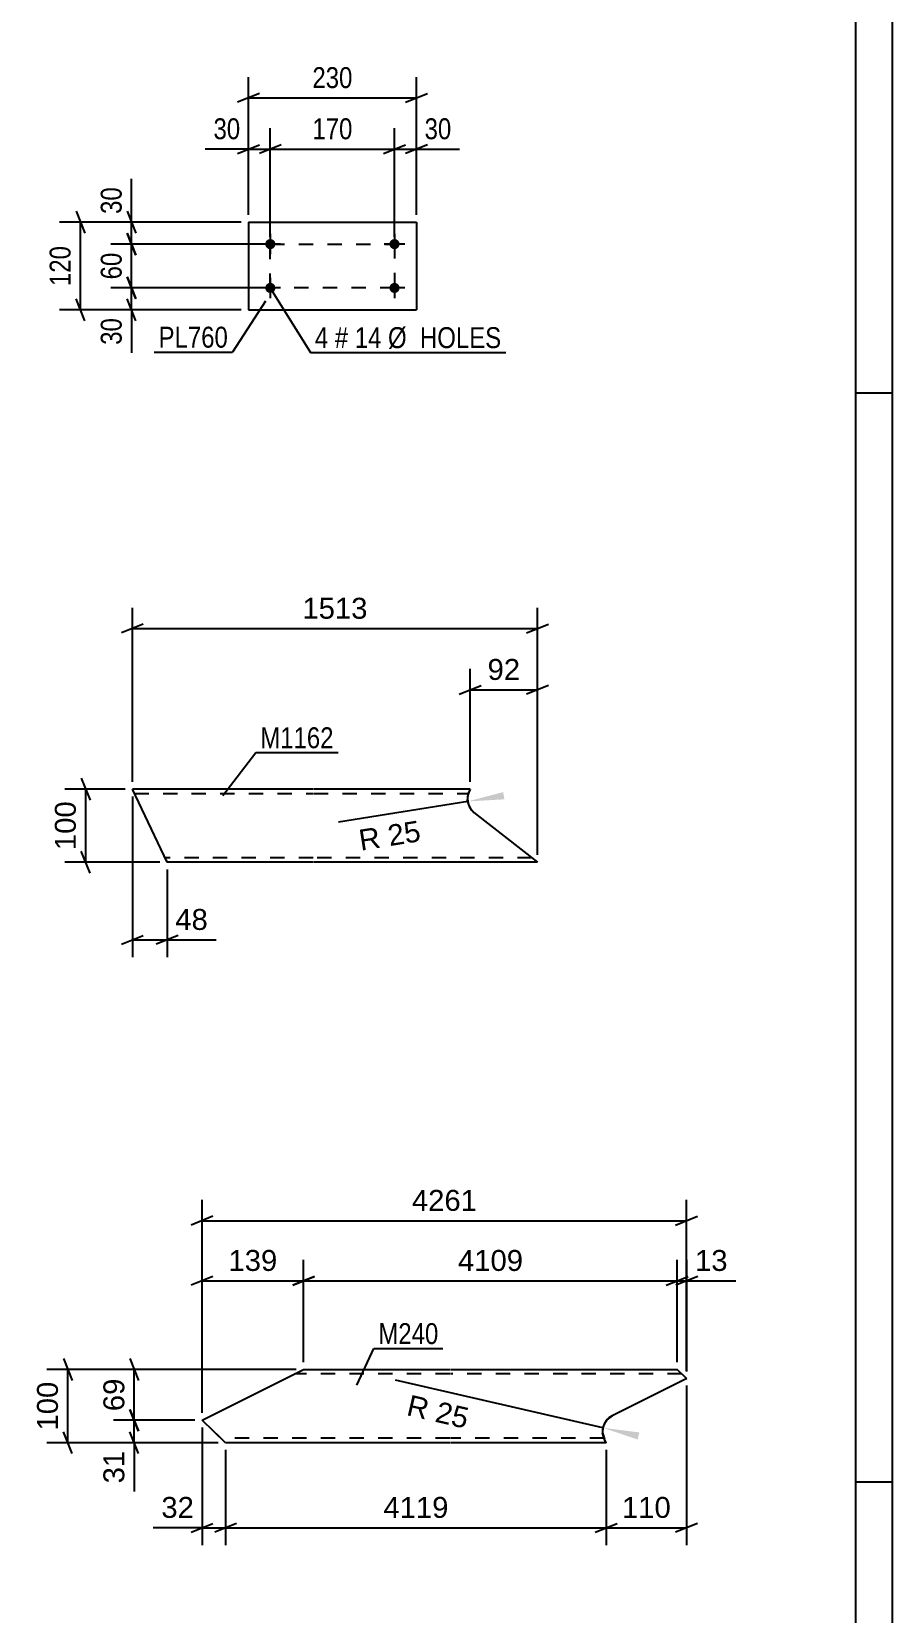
# Model space of a CAD drawing. Header units: millimetres. Extents: x 0 to 1189, y 0 to 841.
# Drawn here: x 1071.2 to 1189, y 429.1 to 645.5 of the extents above; entities that cross this region are included whole.
import ezdxf

# ---------------------------------------------------------------- set-up
doc = ezdxf.new("R2010")
doc.units = ezdxf.units.MM
doc.linetypes.add('DXK_LINE_DOT2', pattern=[3.9198, 1.9599, -1.9599])
doc.styles.add('Arial', font='arial.ttf', dxfattribs={"height": 0.2})
doc.styles.add('Arial Narrow', font='ARIALN.TTF', dxfattribs={"height": 0.2})

# ---------------------------------------------------------------- blocks, each defined once
blk = doc.blocks.new('Unknown-348435271-1132')
at = {"color": 5, "linetype": 'Continuous'}
for p, q in [((1189, 0), (1189, 841)), ((1184, 5), (1184, 836)), ((1189, 596), (1184, 596)), ((1189, 447), (1184, 447))]:
    blk.add_line(p, q, dxfattribs=at)
blk = doc.blocks.new('Part-348435271-19385 - 19384')
at = {"color": 2, "linetype": 'Continuous'}
for p, q in [((1100.84, 619.41), (1100.84, 607.41)), ((1100.84, 619.41), (1123.84, 619.41)), ((1123.84, 619.41), (1123.84, 607.41)), ((1100.84, 607.41), (1123.84, 607.41))]:
    blk.add_line(p, q, dxfattribs=at)
blk = doc.blocks.new('Bolt-348435271-19386 - 19384')
at = {"linetype": 'Continuous'}
for points in [[(1103.84, 615.71, -1), (1103.84, 617.11, -1)], [(1120.84, 615.71, -1), (1120.84, 617.11, -1)], [(1103.84, 609.71, -1), (1103.84, 611.11, -1)], [(1120.84, 609.71, -1), (1120.84, 611.11, -1)]]:
    blk.add_hatch(color=1, dxfattribs=at).paths.add_polyline_path(points)
at = {"color": 1, "linetype": 'Continuous'}
for p, q in [((1103.84, 617.81), (1103.84, 615.01)), ((1120.84, 617.81), (1120.84, 615.01)), ((1105.24, 616.41), (1102.44, 616.41)), ((1122.24, 616.41), (1119.44, 616.41)), ((1105.24, 610.41), (1102.44, 610.41)), ((1103.84, 611.81), (1103.84, 609.01)), ((1122.24, 610.41), (1119.44, 610.41)), ((1120.84, 611.81), (1120.84, 609.01))]:
    blk.add_line(p, q, dxfattribs=at)
blk = doc.blocks.new('Part-348435271-22025 - 22024')
at = {"color": 2, "linetype": 'Continuous'}
for p, q in [((1089.71, 531.83), (1084.95, 541.83)), ((1109.71, 541.83), (1084.95, 541.83)), ((1131.19, 541.83), (1109.81, 541.83)), ((1130.86, 541.09), (1130.8, 540.25)), ((1130.87, 541.18), (1130.86, 541.09)), ((1131.19, 541.83), (1130.87, 541.18)), ((1130.8, 540.25), (1131.09, 539.36)), ((1131.09, 539.36), (1131.7, 538.65)), ((1131.7, 538.65), (1140.42, 531.83)), ((1109.71, 531.83), (1089.71, 531.83)), ((1140.42, 531.83), (1109.81, 531.83))]:
    blk.add_line(p, q, dxfattribs=at)
at = {"color": 7, "linetype": 'DXK_LINE_DOT2'}
for p, q in [((1085.23, 541.23), (1109.71, 541.23)), ((1109.81, 541.23), (1130.89, 541.23)), ((1130.86, 541.09), (1130.87, 541.18)), ((1130.86, 541.09), (1130.87, 541.18)), ((1130.86, 541.05), (1130.86, 541.09)), ((1130.86, 541.05), (1130.86, 541.09)), ((1130.89, 541.23), (1130.87, 541.18)), ((1130.87, 541.18), (1130.89, 541.23)), ((1109.71, 532.43), (1089.42, 532.43)), ((1139.65, 532.43), (1109.81, 532.43)), ((1089.54, 532.18), (1089.71, 531.83))]:
    blk.add_line(p, q, dxfattribs=at)
blk = doc.blocks.new('Part-348435271-22008 - 22007')
at = {"color": 2, "linetype": 'Continuous'}
for p, q in [((1094.49, 455.47), (1108.4, 462.41)), ((1108.4, 462.41), (1128.4, 462.41)), ((1128.5, 462.41), (1159.55, 462.41)), ((1160.85, 461.17), (1150.65, 456.09)), ((1160.82, 461.21), (1159.55, 462.41)), ((1160.82, 461.21), (1160.85, 461.17)), ((1097.72, 452.41), (1094.49, 455.47)), ((1149.91, 455.52), (1150.65, 456.09)), ((1128.4, 452.41), (1097.72, 452.41)), ((1149.81, 452.41), (1128.5, 452.41)), ((1149.37, 453.61), (1149.33, 453.77)), ((1149.37, 453.61), (1149.58, 452.87)), ((1149.81, 452.41), (1149.58, 452.87))]:
    blk.add_line(p, q, dxfattribs=at)
at = {"color": 7, "linetype": 'DXK_LINE_DOT2'}
for p, q in [((1128.4, 461.81), (1107.2, 461.81)), ((1160.18, 461.81), (1128.5, 461.81)), ((1160.85, 461.17), (1160.82, 461.21)), ((1160.85, 461.17), (1160.82, 461.21)), ((1160.82, 461.21), (1160.85, 461.17)), ((1149.91, 455.52), (1150.65, 456.09)), ((1150.65, 456.09), (1149.91, 455.52)), ((1150.65, 456.09), (1149.91, 455.52)), ((1097.72, 452.41), (1096.46, 453.61)), ((1128.4, 453.01), (1097.09, 453.01)), ((1149.54, 453.01), (1128.5, 453.01)), ((1149.37, 453.61), (1149.33, 453.77)), ((1149.33, 453.77), (1149.37, 453.61)), ((1149.33, 453.77), (1149.37, 453.61))]:
    blk.add_line(p, q, dxfattribs=at)
at = {"color": 2, "linetype": 'Continuous'}
blk.add_arc((1151.72, 453.94), 2.4, 138.9939, 183.9939, dxfattribs=at)
at = {"color": 7, "linetype": 'DXK_LINE_DOT2'}
blk.add_arc((1151.72, 453.94), 2.4, 138.9939, 183.9939, dxfattribs=at)
blk.add_arc((1151.72, 453.94), 2.4, 138.9939, 183.9939, dxfattribs=at)
blk.add_arc((1151.72, 453.94), 2.4, 138.9939, 183.9939, dxfattribs=at)
blk = doc.blocks.new('Rectangle-348435271-21947 - 19384')
at = {"color": 1, "linetype": 'DXK_LINE_DOT2'}
blk.add_lwpolyline([(1103.84, 616.41), (1120.84, 616.41), (1120.84, 610.41), (1103.84, 610.41), (1103.84, 616.41)], close=True, dxfattribs=at)
blk = doc.blocks.new('StraightDimension-348435271-19843 - 19384')
at = {"color": 7, "linetype": 'Continuous'}
for p, q in [((1099.84, 619.41), (1081.99, 619.41)), ((1084.24, 620.91), (1085.44, 617.91)), ((1084.84, 616.41), (1084.84, 619.41)), ((1085.44, 614.91), (1084.24, 617.91)), ((1102.84, 616.41), (1081.99, 616.41))]:
    blk.add_line(p, q, dxfattribs=at)
at = {"color": 0}
blk.add_wipeout([(1084.09, 624.79), (1079.89, 624.79), (1079.89, 619.94), (1084.09, 619.94)], dxfattribs=at)
at = {"color": 7, "linetype": 'Continuous'}
blk.add_line((1084.84, 619.41), (1084.84, 625.32), dxfattribs=at)
blk.add_line((1084.84, 619.41), (1084.84, 625.32), dxfattribs=at)
at = {"color": 3, "style": 'Arial Narrow'}
blk.add_text('30', height=2.863, rotation=90.0002, dxfattribs=at).set_placement((1083.49, 620.54))
blk = doc.blocks.new('StraightDimension-348435271-19844 - 19384')
at = {"color": 7, "linetype": 'Continuous'}
for p, q in [((1084.24, 617.91), (1085.44, 614.91)), ((1102.84, 616.41), (1081.99, 616.41)), ((1084.84, 610.41), (1084.84, 616.41)), ((1102.84, 610.41), (1081.99, 610.41)), ((1085.44, 608.91), (1084.24, 611.91))]:
    blk.add_line(p, q, dxfattribs=at)
at = {"color": 0}
blk.add_wipeout([(1084.09, 615.84), (1079.89, 615.84), (1079.89, 610.98), (1084.09, 610.98)], dxfattribs=at)
at = {"color": 3, "style": 'Arial Narrow'}
blk.add_text('60', height=2.863, rotation=90.0002, dxfattribs=at).set_placement((1083.49, 611.58))
blk = doc.blocks.new('StraightDimension-348435271-19845 - 19384')
at = {"color": 7, "linetype": 'Continuous'}
for p, q in [((1102.84, 610.41), (1081.99, 610.41)), ((1084.24, 611.91), (1085.44, 608.91)), ((1084.84, 607.41), (1084.84, 610.41)), ((1085.44, 605.91), (1084.24, 608.91)), ((1099.84, 607.41), (1081.99, 607.41))]:
    blk.add_line(p, q, dxfattribs=at)
at = {"color": 0}
blk.add_wipeout([(1084.09, 606.89), (1079.89, 606.89), (1079.89, 602.03), (1084.09, 602.03)], dxfattribs=at)
at = {"color": 7, "linetype": 'Continuous'}
blk.add_line((1084.84, 607.41), (1084.84, 601.51), dxfattribs=at)
blk.add_line((1084.84, 607.41), (1084.84, 601.51), dxfattribs=at)
at = {"color": 3, "style": 'Arial Narrow'}
blk.add_text('30', height=2.863, rotation=90.0002, dxfattribs=at).set_placement((1083.49, 602.63))
blk = doc.blocks.new('StraightDimension-348435271-19855 - 19384')
at = {"color": 7, "linetype": 'Continuous'}
for p, q in [((1099.84, 619.41), (1074.99, 619.41)), ((1077.24, 620.91), (1078.44, 617.91)), ((1077.84, 607.41), (1077.84, 619.41)), ((1078.44, 605.91), (1077.24, 608.91)), ((1099.84, 607.41), (1074.99, 607.41))]:
    blk.add_line(p, q, dxfattribs=at)
at = {"color": 0}
blk.add_wipeout([(1077.09, 616.75), (1072.89, 616.75), (1072.89, 610.07), (1077.09, 610.07)], dxfattribs=at)
at = {"color": 3, "style": 'Arial Narrow'}
blk.add_text('120', height=2.863, rotation=90.0002, dxfattribs=at).set_placement((1076.49, 610.67))
blk = doc.blocks.new('StraightDimension-348435271-19859 - 19384')
at = {"color": 7, "linetype": 'Continuous'}
for p, q in [((1120.84, 617.41), (1120.84, 632.26)), ((1123.84, 620.41), (1123.84, 632.26)), ((1119.34, 628.81), (1122.34, 630.01)), ((1125.34, 630.01), (1122.34, 628.81)), ((1120.84, 629.41), (1123.84, 629.41))]:
    blk.add_line(p, q, dxfattribs=at)
at = {"color": 0}
blk.add_wipeout([(1129.22, 630.16), (1129.22, 634.36), (1124.36, 634.36), (1124.36, 630.16)], dxfattribs=at)
at = {"color": 7, "linetype": 'Continuous'}
blk.add_line((1123.84, 629.41), (1129.74, 629.41), dxfattribs=at)
blk.add_line((1123.84, 629.41), (1129.74, 629.41), dxfattribs=at)
at = {"color": 3, "style": 'Arial Narrow'}
blk.add_text('30', height=2.863, dxfattribs=at).set_placement((1124.96, 630.76))
blk = doc.blocks.new('StraightDimension-348435271-19860 - 19384')
at = {"color": 7, "linetype": 'Continuous'}
for p, q in [((1103.84, 617.41), (1103.84, 632.26)), ((1120.84, 617.41), (1120.84, 632.26)), ((1105.34, 630.01), (1102.34, 628.81)), ((1119.34, 628.81), (1122.34, 630.01)), ((1103.84, 629.41), (1120.84, 629.41))]:
    blk.add_line(p, q, dxfattribs=at)
at = {"color": 0}
blk.add_wipeout([(1115.68, 630.16), (1115.68, 634.36), (1109, 634.36), (1109, 630.16)], dxfattribs=at)
at = {"color": 3, "style": 'Arial Narrow'}
blk.add_text('170', height=2.863, dxfattribs=at).set_placement((1109.6, 630.76))
blk = doc.blocks.new('StraightDimension-348435271-19861 - 19384')
at = {"color": 7, "linetype": 'Continuous'}
for p, q in [((1100.84, 620.41), (1100.84, 632.26)), ((1103.84, 617.41), (1103.84, 632.26)), ((1099.34, 628.81), (1102.34, 630.01)), ((1105.34, 630.01), (1102.34, 628.81)), ((1100.84, 629.41), (1103.84, 629.41))]:
    blk.add_line(p, q, dxfattribs=at)
at = {"color": 0}
blk.add_wipeout([(1100.31, 630.16), (1100.31, 634.36), (1095.46, 634.36), (1095.46, 630.16)], dxfattribs=at)
at = {"color": 7, "linetype": 'Continuous'}
blk.add_line((1100.84, 629.41), (1094.93, 629.41), dxfattribs=at)
blk.add_line((1100.84, 629.41), (1094.93, 629.41), dxfattribs=at)
at = {"color": 3, "style": 'Arial Narrow'}
blk.add_text('30', height=2.863, dxfattribs=at).set_placement((1096.06, 630.76))
blk = doc.blocks.new('StraightDimension-348435271-19871 - 19384')
at = {"color": 7, "linetype": 'Continuous'}
for p, q in [((1100.84, 620.41), (1100.84, 639.26)), ((1123.84, 620.41), (1123.84, 639.26)), ((1102.34, 637.01), (1099.34, 635.81)), ((1100.84, 636.41), (1123.84, 636.41)), ((1122.34, 635.81), (1125.34, 637.01))]:
    blk.add_line(p, q, dxfattribs=at)
at = {"color": 0}
blk.add_wipeout([(1115.68, 637.16), (1115.68, 641.36), (1109, 641.36), (1109, 637.16)], dxfattribs=at)
at = {"color": 3, "style": 'Arial Narrow'}
blk.add_text('230', height=2.863, dxfattribs=at).set_placement((1109.6, 637.76))
blk = doc.blocks.new('StraightDimension-348435271-22088 - 22024')
at = {"color": 7, "linetype": 'Continuous'}
for p, q in [((1077.96, 543.33), (1079.16, 540.33)), ((1083.95, 541.83), (1075.71, 541.83)), ((1078.56, 531.83), (1078.56, 541.83)), ((1079.16, 530.33), (1077.96, 533.33)), ((1088.71, 531.83), (1075.71, 531.83))]:
    blk.add_line(p, q, dxfattribs=at)
at = {"color": 0}
blk.add_wipeout([(1077.81, 540.76), (1073.61, 540.76), (1073.61, 532.89), (1077.81, 532.89)], dxfattribs=at)
at = {"color": 3, "style": 'Arial'}
blk.add_text('100', height=2.865, rotation=90.0002, dxfattribs=at).set_placement((1077.21, 533.49))
blk = doc.blocks.new('StraightDimension-348435271-22031 - 22024')
at = {"color": 7, "linetype": 'Continuous'}
for p, q in [((1131.19, 542.83), (1131.19, 558.28)), ((1140.42, 532.83), (1140.42, 558.28)), ((1129.69, 554.83), (1132.69, 556.03)), ((1131.19, 555.43), (1140.42, 555.43)), ((1141.92, 556.03), (1138.92, 554.83))]:
    blk.add_line(p, q, dxfattribs=at)
at = {"color": 0}
blk.add_wipeout([(1138.63, 556.18), (1138.63, 560.38), (1132.98, 560.38), (1132.98, 556.18)], dxfattribs=at)
at = {"color": 3, "style": 'Arial'}
blk.add_text('92', height=2.865, dxfattribs=at).set_placement((1133.58, 556.78))
blk = doc.blocks.new('StraightDimension-348435271-22058 - 22024')
at = {"color": 7, "linetype": 'Continuous'}
for p, q in [((1084.95, 542.83), (1084.95, 566.65)), ((1140.42, 532.83), (1140.42, 566.65)), ((1086.45, 564.4), (1083.45, 563.2)), ((1084.95, 563.8), (1140.42, 563.8)), ((1138.92, 563.2), (1141.92, 564.4))]:
    blk.add_line(p, q, dxfattribs=at)
at = {"color": 0}
blk.add_wipeout([(1117.73, 564.55), (1117.73, 568.75), (1107.63, 568.75), (1107.63, 564.55)], dxfattribs=at)
at = {"color": 3, "style": 'Arial'}
blk.add_text('1513', height=2.865, dxfattribs=at).set_placement((1108.23, 565.15))
blk = doc.blocks.new('StraightDimension-348435271-22069 - 22024')
at = {"color": 7, "linetype": 'Continuous'}
for p, q in [((1084.95, 540.83), (1084.95, 518.82)), ((1089.71, 530.83), (1089.71, 518.82)), ((1083.45, 520.62), (1086.45, 521.82)), ((1091.21, 521.82), (1088.21, 520.62)), ((1084.95, 521.22), (1089.71, 521.22))]:
    blk.add_line(p, q, dxfattribs=at)
at = {"color": 0}
blk.add_wipeout([(1095.88, 521.97), (1095.88, 526.17), (1090.23, 526.17), (1090.23, 521.97)], dxfattribs=at)
at = {"color": 7, "linetype": 'Continuous'}
blk.add_line((1089.71, 521.22), (1096.41, 521.22), dxfattribs=at)
blk.add_line((1089.71, 521.22), (1096.41, 521.22), dxfattribs=at)
at = {"color": 3, "style": 'Arial'}
blk.add_text('48', height=2.865, dxfattribs=at).set_placement((1090.83, 522.57))
blk = doc.blocks.new('RadiusDimension-348435271-22118 - 22024')
at = {"linetype": 'Continuous'}
blk.add_hatch(color=7, dxfattribs=at).paths.add_polyline_path([(1135.88, 540.44), (1130.86, 540.15), (1135.72, 541.43)])
at = {"color": 7, "linetype": 'Continuous'}
blk.add_line((1130.86, 540.15), (1113.15, 537.32), dxfattribs=at)
blk.add_arc((1133.32, 540.54), 2.49, 148.7679, 229.3578, dxfattribs=at)
at = {"color": 0}
blk.add_wipeout([(1125.24, 534.24), (1124.58, 538.38), (1115.06, 536.87), (1115.72, 532.72)], dxfattribs=at)
at = {"color": 3, "style": 'Arial'}
blk.add_text('R 25', height=2.865, rotation=9.0642, dxfattribs=at).set_placement((1116.22, 533.4))
blk = doc.blocks.new('StraightDimension-348435271-22223 - 22007')
at = {"color": 7, "linetype": 'Continuous'}
for p, q in [((1094.49, 456.47), (1094.49, 477.41)), ((1108.4, 463.41), (1108.4, 477.41)), ((1095.99, 475.16), (1092.99, 473.96)), ((1094.49, 474.56), (1108.4, 474.56)), ((1106.9, 473.96), (1109.9, 475.16))]:
    blk.add_line(p, q, dxfattribs=at)
at = {"color": 0}
blk.add_wipeout([(1105.38, 475.31), (1105.38, 479.51), (1097.51, 479.51), (1097.51, 475.31)], dxfattribs=at)
at = {"color": 3, "style": 'Arial'}
blk.add_text('139', height=2.865, dxfattribs=at).set_placement((1098.11, 475.91))
blk = doc.blocks.new('StraightDimension-348435271-22221 - 22007')
at = {"color": 7, "linetype": 'Continuous'}
for p, q in [((1159.55, 463.41), (1159.55, 477.41)), ((1160.85, 462.17), (1160.85, 477.41)), ((1158.05, 473.96), (1161.05, 475.16)), ((1162.35, 475.16), (1159.35, 473.96)), ((1159.55, 474.56), (1160.85, 474.56))]:
    blk.add_line(p, q, dxfattribs=at)
at = {"color": 0}
blk.add_wipeout([(1167.03, 475.31), (1167.03, 479.51), (1161.38, 479.51), (1161.38, 475.31)], dxfattribs=at)
at = {"color": 7, "linetype": 'Continuous'}
blk.add_line((1160.85, 474.56), (1167.55, 474.56), dxfattribs=at)
blk.add_line((1160.85, 474.56), (1167.55, 474.56), dxfattribs=at)
at = {"color": 3, "style": 'Arial'}
blk.add_text('13', height=2.865, dxfattribs=at).set_placement((1161.98, 475.91))
blk = doc.blocks.new('StraightDimension-348435271-22133 - 22007')
at = {"color": 7, "linetype": 'Continuous'}
for p, q in [((1084.6, 463.91), (1085.8, 460.91)), ((1107.4, 462.41), (1082.35, 462.41)), ((1085.2, 455.47), (1085.2, 462.41)), ((1085.8, 453.97), (1084.6, 456.97)), ((1093.49, 455.47), (1082.35, 455.47))]:
    blk.add_line(p, q, dxfattribs=at)
at = {"color": 0}
blk.add_wipeout([(1084.45, 461.76), (1080.25, 461.76), (1080.25, 456.12), (1084.45, 456.12)], dxfattribs=at)
at = {"color": 3, "style": 'Arial'}
blk.add_text('69', height=2.865, rotation=90.0002, dxfattribs=at).set_placement((1083.85, 456.72))
blk = doc.blocks.new('StraightDimension-348435271-22222 - 22007')
at = {"color": 7, "linetype": 'Continuous'}
for p, q in [((1108.4, 463.41), (1108.4, 477.41)), ((1159.55, 463.41), (1159.55, 477.41)), ((1109.9, 475.16), (1106.9, 473.96)), ((1108.4, 474.56), (1159.55, 474.56)), ((1158.05, 473.96), (1161.05, 475.16))]:
    blk.add_line(p, q, dxfattribs=at)
at = {"color": 0}
blk.add_wipeout([(1139.03, 475.31), (1139.03, 479.51), (1128.93, 479.51), (1128.93, 475.31)], dxfattribs=at)
at = {"color": 3, "style": 'Arial'}
blk.add_text('4109', height=2.865, dxfattribs=at).set_placement((1129.53, 475.91))
blk = doc.blocks.new('StraightDimension-348435271-22134 - 22007')
at = {"color": 7, "linetype": 'Continuous'}
for p, q in [((1084.6, 456.97), (1085.8, 453.97)), ((1093.49, 455.47), (1082.35, 455.47)), ((1085.2, 452.41), (1085.2, 455.47)), ((1096.72, 452.41), (1082.35, 452.41)), ((1085.8, 450.91), (1084.6, 453.91))]:
    blk.add_line(p, q, dxfattribs=at)
at = {"color": 0}
blk.add_wipeout([(1084.45, 451.88), (1080.25, 451.88), (1080.25, 446.24), (1084.45, 446.24)], dxfattribs=at)
at = {"color": 7, "linetype": 'Continuous'}
blk.add_line((1085.2, 452.41), (1085.2, 445.71), dxfattribs=at)
blk.add_line((1085.2, 452.41), (1085.2, 445.71), dxfattribs=at)
at = {"color": 3, "style": 'Arial'}
blk.add_text('31', height=2.865, rotation=90.0002, dxfattribs=at).set_placement((1083.85, 446.84))
blk = doc.blocks.new('StraightDimension-348435271-22198 - 22007')
at = {"color": 7, "linetype": 'Continuous'}
for p, q in [((1075.51, 463.91), (1076.71, 460.91)), ((1107.4, 462.41), (1073.26, 462.41)), ((1076.11, 452.41), (1076.11, 462.41)), ((1096.72, 452.41), (1073.26, 452.41)), ((1076.71, 450.91), (1075.51, 453.91))]:
    blk.add_line(p, q, dxfattribs=at)
at = {"color": 0}
blk.add_wipeout([(1075.36, 461.34), (1071.16, 461.34), (1071.16, 453.47), (1075.36, 453.47)], dxfattribs=at)
at = {"color": 3, "style": 'Arial'}
blk.add_text('100', height=2.865, rotation=90.0002, dxfattribs=at).set_placement((1074.76, 454.07))
blk = doc.blocks.new('StraightDimension-348435271-22311 - 22007')
at = {"color": 7, "linetype": 'Continuous'}
for p, q in [((1094.49, 456.47), (1094.49, 485.63)), ((1160.83, 462.19), (1160.83, 485.63)), ((1095.99, 483.38), (1092.99, 482.18)), ((1094.49, 482.78), (1160.83, 482.78)), ((1159.33, 482.18), (1162.33, 483.38))]:
    blk.add_line(p, q, dxfattribs=at)
at = {"color": 0}
blk.add_wipeout([(1132.71, 483.53), (1132.71, 487.73), (1122.62, 487.73), (1122.62, 483.53)], dxfattribs=at)
at = {"color": 3, "style": 'Arial'}
blk.add_text('4261', height=2.865, dxfattribs=at).set_placement((1123.22, 484.13))
blk = doc.blocks.new('StraightDimension-348435271-22369 - 22007')
at = {"color": 7, "linetype": 'Continuous'}
for p, q in [((1160.82, 460.21), (1160.82, 438.37)), ((1149.81, 451.41), (1149.81, 438.37)), ((1148.31, 440.17), (1151.31, 441.37)), ((1149.81, 440.77), (1160.82, 440.77)), ((1162.32, 441.37), (1159.32, 440.17))]:
    blk.add_line(p, q, dxfattribs=at)
at = {"color": 0}
blk.add_wipeout([(1159.25, 441.52), (1159.25, 445.72), (1151.38, 445.72), (1151.38, 441.52)], dxfattribs=at)
at = {"color": 3, "style": 'Arial'}
blk.add_text('110', height=2.865, dxfattribs=at).set_placement((1151.98, 442.12))
blk = doc.blocks.new('StraightDimension-348435271-22370 - 22007')
at = {"color": 7, "linetype": 'Continuous'}
for p, q in [((1097.72, 451.41), (1097.72, 438.37)), ((1149.81, 451.41), (1149.81, 438.37)), ((1099.22, 441.37), (1096.22, 440.17)), ((1097.72, 440.77), (1149.81, 440.77)), ((1148.31, 440.17), (1151.31, 441.37))]:
    blk.add_line(p, q, dxfattribs=at)
at = {"color": 0}
blk.add_wipeout([(1128.81, 441.52), (1128.81, 445.72), (1118.72, 445.72), (1118.72, 441.52)], dxfattribs=at)
at = {"color": 3, "style": 'Arial'}
blk.add_text('4119', height=2.865, dxfattribs=at).set_placement((1119.32, 442.12))
blk = doc.blocks.new('StraightDimension-348435271-22371 - 22007')
at = {"color": 7, "linetype": 'Continuous'}
for p, q in [((1094.49, 454.47), (1094.49, 438.37)), ((1097.72, 451.41), (1097.72, 438.37)), ((1092.99, 440.17), (1095.99, 441.37)), ((1094.49, 440.77), (1097.72, 440.77)), ((1099.22, 441.37), (1096.22, 440.17))]:
    blk.add_line(p, q, dxfattribs=at)
at = {"color": 0}
blk.add_wipeout([(1093.97, 441.52), (1093.97, 445.72), (1088.32, 445.72), (1088.32, 441.52)], dxfattribs=at)
at = {"color": 7, "linetype": 'Continuous'}
blk.add_line((1094.49, 440.77), (1087.8, 440.77), dxfattribs=at)
blk.add_line((1094.49, 440.77), (1087.8, 440.77), dxfattribs=at)
at = {"color": 3, "style": 'Arial'}
blk.add_text('32', height=2.865, dxfattribs=at).set_placement((1088.92, 442.12))
blk = doc.blocks.new('RadiusDimension-348435271-22477 - 22007')
at = {"linetype": 'Continuous'}
blk.add_hatch(color=7, dxfattribs=at).paths.add_polyline_path([(1154.13, 452.84), (1149.37, 454.45), (1154.36, 453.81)])
at = {"color": 7, "linetype": 'Continuous'}
blk.add_line((1149.37, 454.45), (1120.97, 460.98), dxfattribs=at)
blk.add_arc((1151.78, 453.89), 2.47, 117.1614, 216.9296, dxfattribs=at)
at = {"color": 0}
blk.add_wipeout([(1131.03, 453.59), (1131.97, 457.68), (1122.57, 459.84), (1121.63, 455.75)], dxfattribs=at)
at = {"color": 3, "style": 'Arial'}
blk.add_text('R 25', height=2.865, rotation=-12.9546, dxfattribs=at).set_placement((1122.35, 456.2))
blk = doc.blocks.new('Mark-348435271-20041 - 19384')
at = {"color": 0}
blk.add_wipeout([(1098.05, 602.24), (1098.05, 605.24), (1088.54, 605.24), (1088.54, 602.24)], dxfattribs=at)
blk.add_wipeout([(1098.05, 602.24), (1098.05, 605.24), (1088.54, 605.24), (1088.54, 602.24)], dxfattribs=at)
at = {"color": 30, "linetype": 'Continuous'}
for p in [(1103.17, 608.61), (1087.94, 601.64)]:
    blk.add_line(p, (1098.65, 601.64), dxfattribs=at)
at = {"color": 3, "style": 'Arial Narrow'}
blk.add_text('PL760', height=2.863, dxfattribs=at).set_placement((1088.54, 602.24))
blk = doc.blocks.new('Mark-348435271-20044 - 19384')
at = {"color": 0}
blk.add_wipeout([(1111.77, 602.18), (1111.77, 605.18), (1109.94, 605.18), (1109.94, 602.18)], dxfattribs=at)
blk.add_wipeout([(1111.77, 602.18), (1111.77, 605.18), (1109.94, 605.18), (1109.94, 602.18)], dxfattribs=at)
at = {"color": 7, "linetype": 'Continuous'}
blk.add_line((1103.73, 610.56), (1109.34, 601.58), dxfattribs=at)
at = {"color": 0}
blk.add_wipeout([(1114.5, 602.18), (1114.5, 605.18), (1112.67, 605.18), (1112.67, 602.18)], dxfattribs=at)
blk.add_wipeout([(1114.5, 602.18), (1114.5, 605.18), (1112.67, 605.18), (1112.67, 602.18)], dxfattribs=at)
at = {"color": 3, "style": 'Arial Narrow'}
blk.add_text('4', height=2.86, dxfattribs=at).set_placement((1109.94, 602.18))
at = {"color": 0}
blk.add_wipeout([(1119.05, 602.18), (1119.05, 605.18), (1115.4, 605.18), (1115.4, 602.18)], dxfattribs=at)
blk.add_wipeout([(1119.05, 602.18), (1119.05, 605.18), (1115.4, 605.18), (1115.4, 602.18)], dxfattribs=at)
at = {"color": 3, "style": 'Arial Narrow'}
blk.add_text('#', height=2.86, dxfattribs=at).set_placement((1112.67, 602.18))
at = {"color": 0}
blk.add_wipeout([(1135.48, 602.18), (1135.48, 605.18), (1119.95, 605.18), (1119.95, 602.18)], dxfattribs=at)
blk.add_wipeout([(1135.48, 602.18), (1135.48, 605.18), (1119.95, 605.18), (1119.95, 602.18)], dxfattribs=at)
at = {"color": 7, "linetype": 'Continuous'}
blk.add_line((1109.34, 601.58), (1136.08, 601.58), dxfattribs=at)
at = {"color": 3, "style": 'Arial Narrow'}
for s, p in [('14', (1115.4, 602.18)), ('Ø  HOLES', (1119.95, 602.18))]:
    blk.add_text(s, height=2.863, dxfattribs=at).set_placement(p)
blk = doc.blocks.new('Mark-348435271-22112 - 22024')
at = {"color": 0}
blk.add_wipeout([(1112.51, 547.43), (1112.51, 550.43), (1102.46, 550.43), (1102.46, 547.43)], dxfattribs=at)
blk.add_wipeout([(1112.51, 547.43), (1112.51, 550.43), (1102.46, 550.43), (1102.46, 547.43)], dxfattribs=at)
at = {"color": 30, "linetype": 'Continuous'}
for p, q in [((1097.35, 540.97), (1101.86, 546.83)), ((1101.86, 546.83), (1113.11, 546.83))]:
    blk.add_line(p, q, dxfattribs=at)
at = {"color": 3, "style": 'Arial Narrow'}
blk.add_text('M1162', height=2.863, dxfattribs=at).set_placement((1102.46, 547.43))
blk = doc.blocks.new('Mark-348435271-22360 - 22007')
at = {"color": 0}
blk.add_wipeout([(1126.85, 465.9), (1126.85, 468.9), (1118.63, 468.9), (1118.63, 465.9)], dxfattribs=at)
blk.add_wipeout([(1126.85, 465.9), (1126.85, 468.9), (1118.63, 468.9), (1118.63, 465.9)], dxfattribs=at)
at = {"color": 30, "linetype": 'Continuous'}
for p, q in [((1115.69, 460.28), (1118.03, 465.3)), ((1118.03, 465.3), (1127.45, 465.3))]:
    blk.add_line(p, q, dxfattribs=at)
at = {"color": 3, "style": 'Arial Narrow'}
blk.add_text('M240', height=2.863, dxfattribs=at).set_placement((1118.63, 465.9))

msp = doc.modelspace()

# ---------------------------------------------------------------- block references
for name in ['Unknown-348435271-1132', 'Part-348435271-19385 - 19384', 'Bolt-348435271-19386 - 19384', 'Rectangle-348435271-21947 - 19384', 'Part-348435271-22025 - 22024', 'Part-348435271-22008 - 22007']:
    msp.add_blockref(name, (0, 0))

# ---------------------------------------------------------------- next in the draw order: block references
for name in ['StraightDimension-348435271-19859 - 19384', 'StraightDimension-348435271-19843 - 19384', 'StraightDimension-348435271-22031 - 22024', 'StraightDimension-348435271-22088 - 22024', 'StraightDimension-348435271-22223 - 22007', 'StraightDimension-348435271-22221 - 22007']:
    msp.add_blockref(name, (0, 0))

# ---------------------------------------------------------------- next in the draw order: block references
for name in ['StraightDimension-348435271-19844 - 19384', 'StraightDimension-348435271-22058 - 22024', 'StraightDimension-348435271-22133 - 22007']:
    msp.add_blockref(name, (0, 0))

# ---------------------------------------------------------------- next in the draw order: block references
for name in ['StraightDimension-348435271-19860 - 19384', 'StraightDimension-348435271-19845 - 19384', 'RadiusDimension-348435271-22118 - 22024', 'StraightDimension-348435271-22069 - 22024', 'StraightDimension-348435271-22222 - 22007', 'StraightDimension-348435271-22134 - 22007']:
    msp.add_blockref(name, (0, 0))

# ---------------------------------------------------------------- next in the draw order: block references
for name in ['StraightDimension-348435271-19855 - 19384', 'Mark-348435271-22112 - 22024', 'StraightDimension-348435271-22198 - 22007']:
    msp.add_blockref(name, (0, 0))

# ---------------------------------------------------------------- next in the draw order: block references
for name in ['StraightDimension-348435271-19861 - 19384', 'Mark-348435271-20041 - 19384', 'StraightDimension-348435271-22311 - 22007']:
    msp.add_blockref(name, (0, 0))

# ---------------------------------------------------------------- next in the draw order: block references
for name in ['StraightDimension-348435271-19871 - 19384', 'Mark-348435271-20044 - 19384', 'StraightDimension-348435271-22369 - 22007']:
    msp.add_blockref(name, (0, 0))

# ---------------------------------------------------------------- next in the draw order: block references
msp.add_blockref('StraightDimension-348435271-22370 - 22007', (0, 0))

# ---------------------------------------------------------------- next in the draw order: block references
for name in ['RadiusDimension-348435271-22477 - 22007', 'StraightDimension-348435271-22371 - 22007']:
    msp.add_blockref(name, (0, 0))

# ---------------------------------------------------------------- next in the draw order: block references
msp.add_blockref('Mark-348435271-22360 - 22007', (0, 0))

doc.saveas('drawing.dxf')
